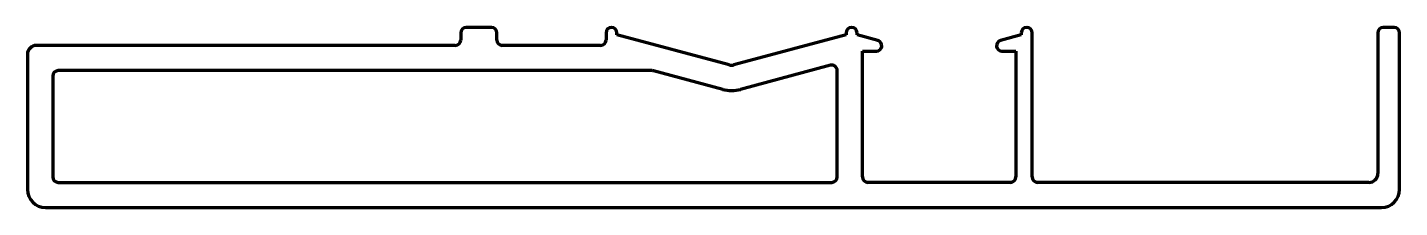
# Model space of a CAD drawing. Header units: millimetres. Extents: x 159.2 to 235.2, y 1.8 to 11.8.
import ezdxf

# ---------------------------------------------------------------- set-up
doc = ezdxf.new("R2010")
doc.units = ezdxf.units.MM

msp = doc.modelspace()

# ---------------------------------------------------------------- linework, layer by layer
at = {"lineweight": 100}
for p, q in [((183.227, 11.504), (183.227, 11.104)), ((184.927, 11.804), (183.527, 11.804)), ((185.227, 11.104), (185.227, 11.504)), ((191.276, 11.504), (191.276, 11.104)), ((191.876, 11.386), (191.876, 11.504)), ((204.577, 11.504), (204.577, 11.386)), ((205.177, 11.386), (205.177, 11.504)), ((214.276, 11.504), (214.276, 11.386)), ((214.876, 3.504), (214.876, 11.504)), ((234.027, 11.504), (234.027, 3.704)), ((234.927, 11.804), (234.327, 11.804)), ((235.227, 2.804), (235.227, 11.504)), ((182.927, 10.804), (159.727, 10.804)), ((190.976, 10.804), (185.527, 10.804)), ((198.097, 9.719), (191.876, 11.386)), ((204.577, 11.386), (198.356, 9.719)), ((206.326, 11.078), (205.177, 11.386)), ((214.276, 11.386), (213.127, 11.078)), ((159.227, 10.304), (159.227, 2.804)), ((205.477, 3.504), (205.477, 10.488)), ((205.477, 10.488), (206.248, 10.488)), ((213.205, 10.488), (213.976, 10.488)), ((213.976, 10.488), (213.976, 3.504)), ((193.823, 9.404), (160.927, 9.404)), ((197.735, 8.366), (193.901, 9.394)), ((203.7, 9.701), (198.718, 8.366)), ((204.077, 3.504), (204.077, 9.411)), ((160.627, 9.104), (160.627, 3.504)), ((160.927, 3.204), (203.777, 3.204)), ((213.676, 3.204), (205.777, 3.204)), ((233.527, 3.204), (215.176, 3.204)), ((160.227, 1.804), (234.227, 1.804))]:
    msp.add_line(p, q, dxfattribs=at)
for centre, radius, start, end in [((183.527, 11.504), 0.3, 90, 180), ((184.927, 11.504), 0.3, 0, 90), ((191.576, 11.504), 0.3, 0, 180), ((204.877, 11.504), 0.3, 0, 180), ((214.576, 11.504), 0.3, 0, 180), ((234.327, 11.504), 0.3, 90, 180), ((234.927, 11.504), 0.3, 0, 90), ((159.727, 10.304), 0.5, 90, 180), ((182.927, 11.104), 0.3, 270, 360), ((185.527, 11.104), 0.3, 180, 270), ((190.976, 11.104), 0.3, 270, 360), ((206.248, 10.788), 0.3, 270, 75), ((213.205, 10.788), 0.3, 105, 270), ((160.927, 9.104), 0.3, 90, 180), ((193.823, 9.104), 0.3, 75, 90), ((198.227, 10.202), 0.5, 255, 285), ((203.777, 9.411), 0.3, 0, 105), ((198.227, 10.202), 1.9, 255, 285), ((160.927, 3.504), 0.3, 180, 270), ((203.777, 3.504), 0.3, 270, 0), ((205.777, 3.504), 0.3, 180, 270), ((213.676, 3.504), 0.3, 270, 0), ((215.176, 3.504), 0.3, 180, 270), ((233.527, 3.704), 0.5, 270, 0), ((160.227, 2.804), 1, 180, 270), ((234.227, 2.804), 1, 270, 360)]:
    msp.add_arc(centre, radius, start, end, dxfattribs=at)

doc.saveas('drawing.dxf')
